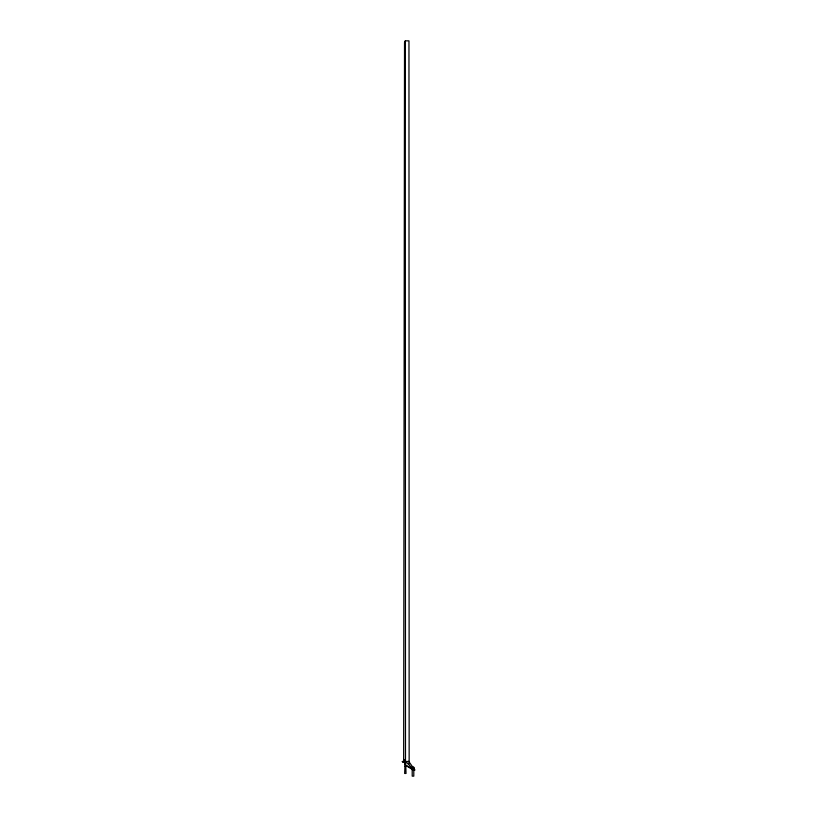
<?xml version="1.0" encoding="UTF-8"?>
<svg xmlns="http://www.w3.org/2000/svg" width="817" height="817" viewBox="0 0 817 817"><rect width="100%" height="100%" fill="white"/><g stroke="black" fill="none" stroke-linecap="round" stroke-linejoin="round"><path stroke-width="1.23" d="M413.249 770.023L405.487 765.202L403.649 759.371L404.527 42.525L405.293 40.85L408.96 40.85L409.154 763.936M405.426 766.234C406.202 756.695 404.354 768.276 405.549 766.08M403.118 761.485L402.23 761.546L408.449 761.454M404.027 761.975L405.048 762.108M413.075 768.909C412.462 769.941 413.759 769.165 413.484 769.308C412.799 769.052 412.432 769.502 413.688 769.308M413.116 769.165L412.902 769.522C413.708 768.317 412.728 769.828 412.902 769.522L412.534 769.154L413.484 769.308L412.473 769.461M413.402 769.216L413.045 769.022M412.718 769.471L413.708 768.838L412.422 769.216L413.004 769.522C413.892 769.88 411.768 768.46 413.218 769.471M412.534 769.308L413.29 768.92L413.096 769.522L412.401 768.868M413.494 768.746L413.096 769.522L412.81 769.093L413.473 769.277M413.198 768.899L412.902 769.522L413.341 768.879M412.84 769.236L413.422 769.185L412.616 769.389M413.473 769.032L413.096 769.522L412.646 768.899M412.411 770.023L414.77 769.982L408.674 761.301M404.926 766.315L405.763 766.315M404.936 766.489L405.743 766.489M405.743 766.54L404.936 766.54L404.65 773.454L406.029 773.454L405.814 766.54M405.293 40.85L405.487 765.202L414.77 769.982L412.902 768.389M402.413 761.761L404.762 761.771M402.863 761.955L405.344 761.975M404.701 762.363L405.161 762.496M403.649 759.371L413.923 769.982M412.636 769.114L412.759 769.246M413.014 769.369L413.494 769.165L413.004 769.42M413.668 767.204L412.207 767.204L412.207 776.15L413.79 776.15L413.79 768.235L414.352 768.041L413.668 767.204"/></g></svg>
